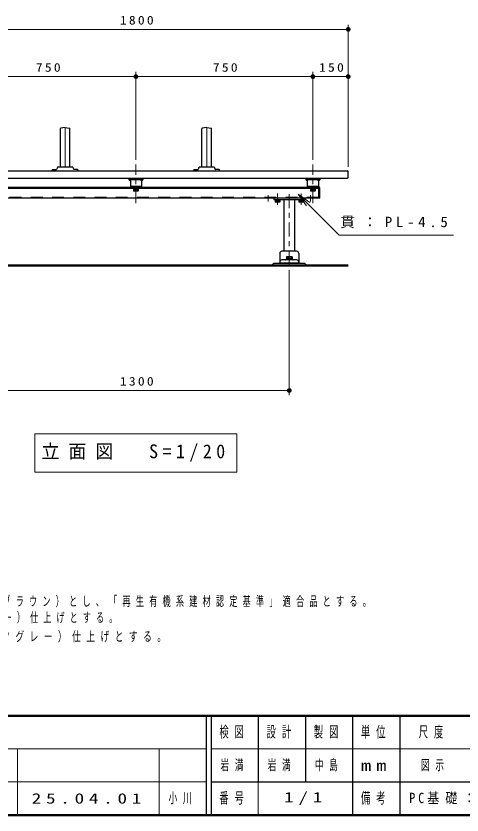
# Model space of a CAD drawing. Units: millimetres on the paper, scale 1:20. Extents: x -385 to 0, y 0 to 267.
# Drawn here: x -283.8 to -189.3, y 0 to 169.3 of the extents above; entities that cross this region are included whole.
import ezdxf

# ---------------------------------------------------------------- set-up
doc = ezdxf.new("R2010")
doc.units = ezdxf.units.MM
doc.linetypes.add('USER1', pattern=[4.5, 2.5, -2])
doc.linetypes.add('USER2', pattern=[6, 3, -1, 1, -1])
doc.layers.add('1_20', color=7, linetype='Continuous', lineweight=25)
doc.layers.add('LY_3', color=7, linetype='Continuous', lineweight=13)
doc.layers.add('CLASS1', color=7, linetype='Continuous')
doc.layers.add('LY_4', color=7, linetype='Continuous')
doc.styles.add('ＭＳ ゴシック', font='')
doc.styles.get('ＭＳ ゴシック').set_extended_font_data('MS Gothic')

# ---------------------------------------------------------------- blocks, each defined once
blk = doc.blocks.new('filled_dot')
at = {"color": 0, "linetype": 'Continuous', "lineweight": -2, "const_width": 1.25}
blk.add_lwpolyline([(-0.625, 0, 1), (0.625, 0, 1)], format="xyb", close=True, dxfattribs=at)

msp = doc.modelspace()

# ---------------------------------------------------------------- linework, layer by layer
at = {"layer": '1_20', "lineweight": 13}
for p, q in [((-303.425, 166.44), (-213.425, 166.44)), ((-213.425, 137.29), (-213.425, 167.44)), ((-258.425, 138.834), (-258.425, 157.44)), ((-220.925, 138.834), (-220.925, 157.44)), ((-295.925, 156.44), (-258.425, 156.44)), ((-258.425, 156.44), (-220.925, 156.44)), ((-220.925, 156.44), (-213.425, 156.44)), ((-224.008, 131.503), (-221.886, 129.382)), ((-224.008, 131.503), (-221.533, 129.735)), ((-222.24, 129.028), (-224.008, 131.503)), ((-225.925, 115.44), (-225.925, 88.94)), ((-225.925, 89.94), (-290.925, 89.94)), ((-279.825, 80.759), (-279.825, 72.626)), ((-237.025, 80.759), (-279.825, 80.759)), ((-237.025, 72.626), (-237.025, 80.759)), ((-279.825, 72.626), (-237.025, 72.626))]:
    msp.add_line(p, q, dxfattribs=at)
at = {"layer": '1_20', "color": 110}
for p, q in [((-273.425, 145.628), (-274.382, 145.484)), ((-273.425, 145.628), (-272.467, 145.484)), ((-243.425, 145.628), (-244.382, 145.484)), ((-243.425, 145.628), (-242.467, 145.484)), ((-274.425, 137.24), (-274.425, 145.435)), ((-272.425, 137.24), (-272.425, 145.435)), ((-244.425, 137.24), (-244.425, 145.435)), ((-242.425, 137.24), (-242.425, 145.435)), ((-275.064, 137.18), (-275.25, 136.755)), ((-273.425, 137.24), (-274.972, 137.24)), ((-271.877, 137.24), (-273.425, 137.24)), ((-271.785, 137.18), (-271.599, 136.755)), ((-245.064, 137.18), (-245.25, 136.755)), ((-243.425, 137.24), (-244.972, 137.24)), ((-241.877, 137.24), (-243.425, 137.24)), ((-241.785, 137.18), (-241.599, 136.755)), ((-276.175, 136.44), (-276.168, 136.644)), ((-276.068, 136.74), (-275.273, 136.74)), ((-270.782, 136.74), (-271.577, 136.74)), ((-270.675, 136.44), (-270.682, 136.644)), ((-246.175, 136.44), (-246.168, 136.644)), ((-246.068, 136.74), (-245.273, 136.74)), ((-240.782, 136.74), (-241.577, 136.74)), ((-240.675, 136.44), (-240.682, 136.644))]:
    msp.add_line(p, q, dxfattribs=at)
at = {"layer": '1_20', "color": 110, "lineweight": 13}
for p, q in [((-273.425, 145.628), (-273.425, 137.24)), ((-243.425, 145.628), (-243.425, 137.24))]:
    msp.add_line(p, q, dxfattribs=at)
at = {"layer": '1_20', "linetype": 'USER2', "lineweight": 13}
for p, q in [((-258.425, 129.631), (-258.425, 137.834)), ((-220.925, 129.631), (-220.925, 137.834))]:
    msp.add_line(p, q, dxfattribs=at)
at = {"layer": '1_20'}
for p, q in [((-303.275, 136.44), (-213.575, 136.44)), ((-213.425, 135.09), (-213.425, 136.29)), ((-303.275, 134.94), (-213.575, 134.94)), ((-259.945, 134.64), (-259.945, 134.615)), ((-259.945, 134.64), (-259.355, 134.64)), ((-259.945, 134.615), (-259.355, 134.615)), ((-259.925, 134.94), (-259.925, 134.64)), ((-259.925, 134.64), (-256.925, 134.64)), ((-259.6, 134.64), (-259.6, 132.94)), ((-259.355, 134.64), (-259.355, 134.615)), ((-257.495, 134.64), (-257.495, 134.615)), ((-257.495, 134.64), (-256.905, 134.64)), ((-257.495, 134.615), (-256.905, 134.615)), ((-257.25, 134.64), (-257.25, 132.94)), ((-256.925, 134.94), (-256.925, 134.64)), ((-256.905, 134.64), (-256.905, 134.615)), ((-222.445, 134.64), (-222.445, 134.615)), ((-222.445, 134.64), (-221.855, 134.64)), ((-222.445, 134.615), (-221.855, 134.615)), ((-222.425, 134.94), (-222.425, 134.64)), ((-222.425, 134.64), (-219.425, 134.64)), ((-222.1, 134.64), (-222.1, 132.94)), ((-221.855, 134.64), (-221.855, 134.615)), ((-219.995, 134.64), (-219.995, 134.615)), ((-219.995, 134.64), (-219.405, 134.64)), ((-219.995, 134.615), (-219.405, 134.615)), ((-219.75, 134.64), (-219.75, 132.94)), ((-219.425, 134.94), (-219.425, 134.64)), ((-219.405, 134.64), (-219.405, 134.615)), ((-259.6, 132.94), (-257.25, 132.94)), ((-258.95, 132.715), (-257.9, 132.715)), ((-258.95, 132.715), (-258.95, 132.64)), ((-258.95, 132.64), (-257.9, 132.64)), ((-258.885, 132.64), (-258.885, 132.515)), ((-257.965, 132.64), (-258.885, 132.64)), ((-257.965, 132.515), (-258.885, 132.515)), ((-258.458, 132.64), (-258.425, 132.515)), ((-258.425, 132.64), (-258.391, 132.515)), ((-257.965, 132.64), (-257.965, 132.515)), ((-257.9, 132.64), (-257.9, 132.715)), ((-222.1, 132.94), (-219.75, 132.94)), ((-221.45, 132.715), (-220.4, 132.715)), ((-221.45, 132.715), (-221.45, 132.64)), ((-221.45, 132.64), (-220.4, 132.64)), ((-221.385, 132.64), (-221.385, 132.515)), ((-220.465, 132.64), (-221.385, 132.64)), ((-220.465, 132.515), (-221.385, 132.515)), ((-220.958, 132.64), (-220.925, 132.515)), ((-220.925, 132.64), (-220.891, 132.515)), ((-220.465, 132.64), (-220.465, 132.515)), ((-220.4, 132.64), (-220.4, 132.715)), ((-228.95, 130.39), (-227.9, 130.39)), ((-228.95, 130.39), (-228.95, 130.315)), ((-227.9, 130.315), (-227.9, 130.39)), ((-223.95, 130.39), (-222.9, 130.39)), ((-223.95, 130.39), (-223.95, 130.315)), ((-222.9, 130.315), (-222.9, 130.39)), ((-228.95, 130.315), (-227.9, 130.315)), ((-228.885, 130.315), (-228.885, 130.19)), ((-227.965, 130.315), (-228.885, 130.315)), ((-227.965, 130.19), (-228.885, 130.19)), ((-228.458, 130.315), (-228.425, 130.19)), ((-228.425, 130.315), (-228.391, 130.19)), ((-227.965, 130.315), (-227.965, 130.19)), ((-223.95, 130.315), (-222.9, 130.315)), ((-223.885, 130.315), (-223.885, 130.19)), ((-222.965, 130.315), (-223.885, 130.315)), ((-222.965, 130.19), (-223.885, 130.19)), ((-223.458, 130.315), (-223.425, 130.19)), ((-223.425, 130.315), (-223.391, 130.19)), ((-222.965, 130.315), (-222.965, 130.19)), ((-227.925, 118.99), (-227.925, 116.94)), ((-224.375, 119.44), (-227.475, 119.44)), ((-223.925, 118.99), (-223.925, 116.94)), ((-229.175, 116.94), (-229.675, 116.44)), ((-229.175, 116.94), (-222.675, 116.94)), ((-223.925, 116.94), (-227.925, 116.94)), ((-224.375, 117.59), (-227.475, 117.59)), ((-226.645, 117.619), (-226.604, 117.661)), ((-225.275, 117.805), (-226.575, 117.805)), ((-226.575, 117.805), (-226.575, 117.69)), ((-225.275, 117.69), (-226.575, 117.69)), ((-226.533, 117.69), (-225.316, 117.69)), ((-225.319, 118.255), (-226.531, 118.255)), ((-226.531, 118.255), (-226.531, 117.805)), ((-226.228, 118.255), (-226.228, 117.805)), ((-225.622, 118.255), (-225.622, 117.805)), ((-225.319, 118.255), (-225.319, 117.805)), ((-225.275, 117.805), (-225.275, 117.69)), ((-225.245, 117.661), (-225.204, 117.619)), ((-222.675, 116.94), (-222.175, 116.44))]:
    msp.add_line(p, q, dxfattribs=at)
at = {"layer": '1_20', "color": 4}
for p, q in [((-219.45, 132.94), (-297.4, 132.94)), ((-219.675, 132.715), (-297.175, 132.715)), ((-259.675, 132.715), (-259.675, 132.94)), ((-257.175, 132.715), (-257.175, 132.94)), ((-222.175, 132.715), (-222.175, 132.94)), ((-219.675, 130.69), (-219.675, 132.94)), ((-219.45, 130.69), (-219.45, 132.94)), ((-219.45, 130.69), (-297.4, 130.69)), ((-222.675, 130.69), (-229.175, 130.69)), ((-229.175, 130.69), (-229.175, 130.39)), ((-229.175, 130.39), (-222.675, 130.39)), ((-227.05, 130.39), (-227.05, 119.44)), ((-224.8, 130.39), (-224.8, 119.44)), ((-222.675, 130.69), (-222.675, 130.39))]:
    msp.add_line(p, q, dxfattribs=at)
at = {"layer": '1_20', "linetype": 'USER1', "lineweight": 13}
for p, q in [((-259.6, 133.24), (-257.25, 133.24)), ((-222.1, 133.24), (-219.75, 133.24))]:
    msp.add_line(p, q, dxfattribs=at)
at = {"layer": '1_20', "color": 131}
for p, q in [((-257.934, 132.515), (-258.916, 132.515)), ((-258.916, 132.515), (-258.916, 132.24)), ((-258.916, 132.24), (-258.837, 132.195)), ((-258.012, 132.195), (-258.837, 132.195)), ((-258.67, 132.515), (-258.67, 132.24)), ((-258.179, 132.515), (-258.179, 132.24)), ((-257.934, 132.24), (-258.012, 132.195)), ((-257.934, 132.515), (-257.934, 132.24)), ((-220.434, 132.515), (-221.416, 132.515)), ((-221.416, 132.515), (-221.416, 132.24)), ((-221.416, 132.24), (-221.337, 132.195)), ((-220.512, 132.195), (-221.337, 132.195)), ((-221.17, 132.515), (-221.17, 132.24)), ((-220.679, 132.515), (-220.679, 132.24)), ((-220.434, 132.24), (-220.512, 132.195)), ((-220.434, 132.515), (-220.434, 132.24)), ((-227.934, 130.19), (-228.916, 130.19)), ((-228.916, 130.19), (-228.916, 129.915)), ((-228.916, 129.915), (-228.837, 129.87)), ((-228.012, 129.87), (-228.837, 129.87)), ((-228.67, 130.19), (-228.67, 129.915)), ((-228.179, 130.19), (-228.179, 129.915)), ((-227.934, 129.915), (-228.012, 129.87)), ((-227.934, 130.19), (-227.934, 129.915)), ((-222.934, 130.19), (-223.916, 130.19)), ((-223.916, 130.19), (-223.916, 129.915)), ((-223.916, 129.915), (-223.837, 129.87)), ((-223.012, 129.87), (-223.837, 129.87)), ((-223.67, 130.19), (-223.67, 129.915)), ((-223.179, 130.19), (-223.179, 129.915)), ((-222.934, 129.915), (-223.012, 129.87)), ((-222.934, 130.19), (-222.934, 129.915))]:
    msp.add_line(p, q, dxfattribs=at)
at = {"layer": '1_20', "color": 4, "linetype": 'USER2', "lineweight": 13}
for p, q in [((-258.425, 133.315), (-258.425, 131.974)), ((-220.925, 133.315), (-220.925, 131.974)), ((-230.425, 131.29), (-230.425, 129.949)), ((-228.425, 131.685), (-228.425, 129.247)), ((-225.925, 131.542), (-225.925, 116.44)), ((-223.425, 131.685), (-223.425, 129.247)), ((-221.425, 131.29), (-221.425, 129.949))]:
    msp.add_line(p, q, dxfattribs=at)
at = {"layer": '1_20', "color": 4, "linetype": 'USER1', "lineweight": 13}
msp.add_line((-219.675, 130.915), (-297.175, 130.915), dxfattribs=at)
at = {"layer": '1_20', "lineweight": 50}
msp.add_line((-287.175, 116.44), (-213.425, 116.44), dxfattribs=at)
at = {"layer": '1_20', "lineweight": 13}
msp.add_lwpolyline([(-224.008, 131.503), (-215.377, 122.872), (-191.131, 122.872)], dxfattribs=at)
at = {"layer": '1_20', "color": 110}
for centre, radius, start, end in [((-274.375, 145.435), 0.05, 98.53077, 180), ((-272.475, 145.435), 0.05, 0, 81.46923), ((-244.375, 145.435), 0.05, 98.53077, 180), ((-242.475, 145.435), 0.05, 0, 81.46923), ((-274.972, 137.14), 0.1, 90, 156.37062), ((-271.877, 137.14), 0.1, 23.62938, 90), ((-244.972, 137.14), 0.1, 90, 156.37062), ((-241.877, 137.14), 0.1, 23.62938, 90), ((-276.068, 136.64), 0.1, 90, 178), ((-275.273, 136.765), 0.025, 270, 336.37062), ((-271.577, 136.765), 0.025, 203.62938, 270), ((-270.782, 136.64), 0.1, 2, 90), ((-246.068, 136.64), 0.1, 90, 178), ((-245.273, 136.765), 0.025, 270, 336.37062), ((-241.577, 136.765), 0.025, 203.62938, 270), ((-240.782, 136.64), 0.1, 2, 90)]:
    msp.add_arc(centre, radius, start, end, dxfattribs=at)
at = {"layer": '1_20'}
for centre, radius, start, end in [((-213.575, 136.29), 0.15, 0, 90), ((-259.65, 134.885), 0.4, 222.43594, 317.56406), ((-257.2, 134.885), 0.4, 222.43594, 317.56406), ((-222.15, 134.885), 0.4, 222.43594, 317.56406), ((-219.7, 134.885), 0.4, 222.43594, 317.56406), ((-213.575, 135.09), 0.15, 270, 0), ((-227.475, 118.99), 0.45, 90.00002, 180), ((-224.375, 118.99), 0.45, 0.00004, 90.00002), ((-227.475, 117.14), 0.45, 90.00002, 180), ((-226.716, 117.69), 0.1, 270.00004, 315.00048), ((-226.533, 117.59), 0.1, 90.00002, 135.00005), ((-225.316, 117.59), 0.1, 45.00004, 90.00002), ((-225.133, 117.69), 0.1, 225, 270.00004), ((-224.375, 117.14), 0.45, 0.00004, 90.00002)]:
    msp.add_arc(centre, radius, start, end, dxfattribs=at)
at = {"layer": '1_20', "color": 131}
for centre, radius, start, end in [((-258.793, 132.453), 0.245, 240.00001, 299.99999), ((-258.425, 132.884), 0.689, 249.136, 290.864), ((-258.057, 132.453), 0.245, 240.00001, 299.99999), ((-221.293, 132.453), 0.245, 240.00001, 299.99999), ((-220.925, 132.884), 0.689, 249.136, 290.864), ((-220.557, 132.453), 0.245, 240.00001, 299.99999), ((-228.793, 130.128), 0.245, 240.00001, 299.99999), ((-228.425, 130.559), 0.689, 249.136, 290.864), ((-228.057, 130.128), 0.245, 240.00001, 299.99999), ((-223.793, 130.128), 0.245, 240.00001, 299.99999), ((-223.425, 130.559), 0.689, 249.136, 290.864), ((-223.057, 130.128), 0.245, 240.00001, 299.99999)]:
    msp.add_arc(centre, radius, start, end, dxfattribs=at)
at = {"layer": 'LY_3', "lineweight": 50}
for p, q in [((-385, 21), (0, 21)), ((-385, 0), (0, 0))]:
    msp.add_line(p, q, dxfattribs=at)
at = {"layer": 'LY_3', "color": 211, "lineweight": 25}
for p, q in [((-243.5, 21), (-243.5, 0)), ((-242.5, 21), (-242.5, 0)), ((-232.5, 21), (-232.5, 7)), ((-222.5, 21), (-222.5, 7)), ((-212.5, 21), (-212.5, 0)), ((-202.5, 21), (-202.5, 7)), ((-242.5, 7), (0, 7))]:
    msp.add_line(p, q, dxfattribs=at)
at = {"layer": 'LY_3'}
for p, q in [((-385, 14), (-243.5, 14)), ((-283.5, 14), (-283.5, 0)), ((-253.5, 14), (-253.5, 0)), ((-242.5, 14), (-187.5, 14)), ((-385, 7), (-243.5, 7)), ((-232.5, 7), (-232.5, 0))]:
    msp.add_line(p, q, dxfattribs=at)
at = {"layer": 'LY_3', "lineweight": 25}
msp.add_line((-202.5, 7), (-202.5, 0), dxfattribs=at)

# ---------------------------------------------------------------- block references
at = {"layer": '1_20', "lineweight": 13, "xscale": 0.4, "yscale": 0.4, "rotation": 180}
for p in [(-213.425, 166.44), (-258.425, 156.44), (-220.925, 156.44), (-213.425, 156.44), (-225.925, 89.94)]:
    msp.add_blockref('filled_dot', p, dxfattribs=at)
at = {"layer": '1_20', "lineweight": 13, "xscale": 0.4, "yscale": 0.4}
for p in [(-258.425, 156.44), (-220.925, 156.44)]:
    msp.add_blockref('filled_dot', p, dxfattribs=at)

# ---------------------------------------------------------------- texts
at = {"layer": '1_20', "style": 'ＭＳ ゴシック'}
for s, insert, char_height, attachment_point in [('\\T1.33;\\W1.15;1800', (-258.004, 167.44), 1.833, 8), ('\\T1.33;\\W1.15;750', (-276.76, 157.44), 1.833, 8), ('\\T1.33;\\W1.15;750', (-239.26, 157.44), 1.833, 8), ('\\T1.33;\\W1.15;150', (-216.754, 157.44), 1.833, 8), ('\\T1.5;\\W1.05;貫：PL-4.5', (-215.131, 125.522), 2.199, 4), ('\\T1.33;\\W1.15;1300', (-258.004, 90.94), 1.833, 8), ('\\T1.5;\\W0.95;立面図\u3000S=1/20', (-278.425, 76.693), 2.933, 4)]:
    msp.add_mtext(s, dxfattribs=dict(at, insert=insert, char_height=char_height, attachment_point=attachment_point))
at = {"layer": 'CLASS1', "char_height": 2.053, "attachment_point": 7, "style": 'ＭＳ ゴシック'}
for s, insert in [('\\T1.64;\\W0.6;木材は、木粉入り再生プラスチック（ポリプロピレン系・色：サンディーブラウン）とし、「再生有機系建材認定基準」適合品とする。', (-380.055, 44.016)), ('\\T1.62;\\W0.6;鋼材は、電気亜鉛メッキ処理の上、ポリエステル樹脂粉体塗装(ダークグレー）仕上げとする。', (-380.055, 40.282)), ('\\T1.61;\\W0.65;肘掛けは、アルミ合金鋳物\u3000AC3Aとし、ウレタン樹脂塗料塗装（ダークグレー）仕上げとする。', (-380.055, 36.549))]:
    msp.add_mtext(s, dxfattribs=dict(at, insert=insert))
at = {"layer": 'LY_3', "color": 4, "char_height": 2.346, "attachment_point": 5, "style": 'ＭＳ ゴシック'}
for s, insert in [('\\T1.64;\\W0.6;検図', (-237.5, 17.5)), ('\\T1.64;\\W0.6;設計', (-227.5, 17.5)), ('\\T1.64;\\W0.6;製図', (-217.5, 17.5)), ('\\T1.64;\\W0.6;単位', (-207.5, 17.5)), ('\\T1.64;\\W0.6;尺度', (-195.25, 17.5)), ('\\T1.5;\\W1.35;mm', (-207.5, 10.5)), ('\\T1.64;\\W0.6;番号', (-237.5, 3.5)), ('\\T1.64;\\W0.6;備考', (-207.5, 3.5))]:
    msp.add_mtext(s, dxfattribs=dict(at, insert=insert))
at = {"layer": 'LY_4', "char_height": 2.199, "attachment_point": 4, "style": 'ＭＳ ゴシック'}
for s, insert in [('\\T1.64;\\W0.6;岩満', (-240.5, 10.5)), ('\\T1.64;\\W0.6;岩満', (-230.5, 10.5)), ('\\T1.64;\\W0.6;中島', (-220.5, 10.5)), ('\\T1.64;\\W0.6;図示', (-198, 10.5)), ('\\T1.5;\\W1.35;25.04.01', (-280.5, 3.5)), ('\\T1.64;\\W0.6;小川', (-251.5, 3.5)), ('\\T1.5;\\W1.35;1/1', (-227, 3.5)), ('\\T1.5;\\W0.85;PC基礎：T11-F\u3000肘掛け付', (-200.5, 3.5))]:
    msp.add_mtext(s, dxfattribs=dict(at, insert=insert))

doc.saveas('drawing.dxf')
